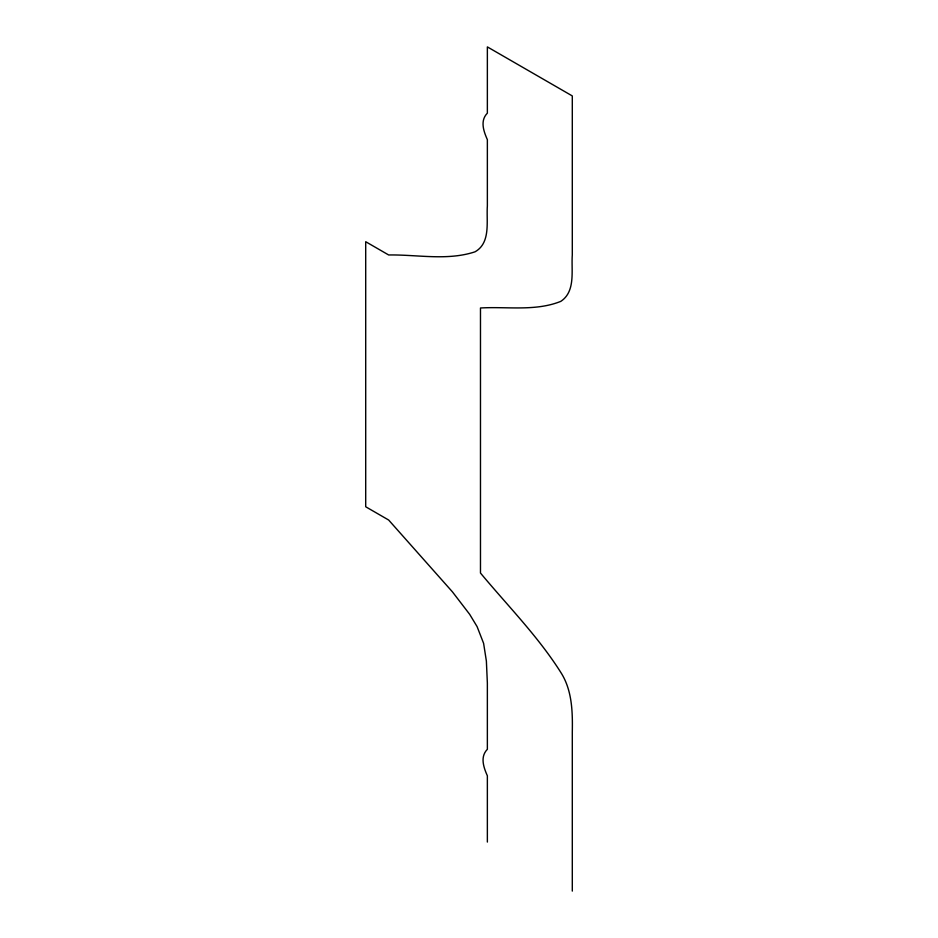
<?xml version="1.0" encoding="UTF-8"?>
<svg xmlns="http://www.w3.org/2000/svg" width="938" height="938" viewBox="0 0 938 938"><rect width="100%" height="100%" fill="white"/><g stroke="black" fill="none" stroke-linecap="round" stroke-linejoin="round"><path stroke-width="1.41" d="M572.297 891.1L572.297 732.062C572.684 711.731 572.168 690.157 560.818 672.429C538.002 636.327 507.681 605.749 480.479 573.036L480.479 307.981C507.071 306.409 535.528 311.557 560.818 301.356C575.897 291.378 571.136 270.308 572.297 254.972L572.297 95.934L487.361 46.9L487.361 113.158C479.846 120.779 483.668 131.261 487.361 139.668L487.361 205.938C486.247 221.133 491.031 242.825 475.027 251.818C447.32 260.987 417.234 254.503 388.66 254.972L365.703 241.711L365.703 506.766L388.66 520.027L452.421 591.843L469.668 614.331L477.09 626.607L483.609 643.351L486.376 661.067L487.361 683.028L487.361 749.298C479.881 756.931 483.656 767.39 487.361 775.796L487.361 842.066"/></g></svg>
